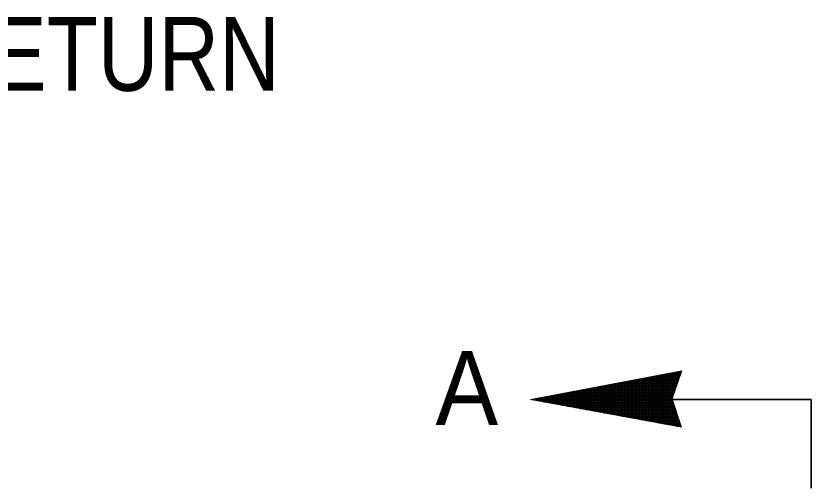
# Model space of a CAD drawing. Extents: x 85 to 536, y -19 to 324.
# Drawn here: x 204.39 to 225.94, y 101.08 to 113.88 of the extents above; entities that cross this region are included whole.
import ezdxf

# ---------------------------------------------------------------- set-up
doc = ezdxf.new("R2010")
doc.units = 0
doc.header["$LTSCALE"] = 0.6
doc.layers.add('1', color=7, linetype='Continuous', lineweight=13)

msp = doc.modelspace()

# ---------------------------------------------------------------- linework, layer by layer
at = {"layer": '1'}
for p, q in [((221.3696, 102.9222), (221.3696, 104.0533)), ((221.3996, 102.9167), (221.3996, 104.059)), ((221.4296, 102.9112), (221.4296, 104.0647)), ((221.4596, 102.9057), (221.4596, 104.0703)), ((222.3699, 104.073), (221.4736, 104.073)), ((221.4896, 102.9002), (221.4896, 104.076)), ((221.5196, 102.8947), (221.5196, 104.0817)), ((221.5496, 102.8892), (221.5496, 104.0874)), ((221.5796, 102.8838), (221.5796, 104.0931)), ((221.6096, 102.8783), (221.6096, 104.0988)), ((222.3803, 104.103), (221.6317, 104.103)), ((221.6396, 102.8728), (221.6396, 104.1045)), ((221.6696, 102.8673), (221.6696, 104.1102)), ((221.6996, 102.8618), (221.6996, 104.1159)), ((221.7296, 102.8563), (221.7296, 104.1216)), ((221.7596, 102.8508), (221.7596, 104.1273)), ((221.7896, 102.8453), (221.7896, 104.133)), ((222.3906, 104.133), (221.7898, 104.133)), ((221.8196, 102.8398), (221.8196, 104.1386)), ((221.8496, 102.8343), (221.8496, 104.1443)), ((221.8796, 102.8288), (221.8796, 104.15)), ((221.9096, 102.8233), (221.9096, 104.1557)), ((221.9396, 102.8178), (221.9396, 104.1614)), ((222.401, 104.163), (221.9479, 104.163)), ((221.9696, 102.8123), (221.9696, 104.1671)), ((221.9996, 102.8068), (221.9996, 104.1728)), ((222.0296, 102.8013), (222.0296, 104.1785)), ((222.0596, 102.7959), (222.0596, 104.1842)), ((222.0896, 102.7904), (222.0896, 104.1899)), ((222.4114, 104.193), (222.106, 104.193)), ((222.1196, 102.7849), (222.1196, 104.1956)), ((222.1496, 102.7794), (222.1496, 104.2013)), ((222.1796, 103.5223), (222.1796, 104.207)), ((222.2096, 103.6091), (222.2096, 104.2126)), ((222.2396, 103.6959), (222.2396, 104.2183)), ((222.4217, 104.223), (222.2642, 104.223)), ((222.2696, 103.7827), (222.2696, 104.224)), ((222.2996, 103.8695), (222.2996, 104.2297)), ((222.3296, 103.9563), (222.3296, 104.2354)), ((222.3596, 104.0432), (222.3596, 104.2411)), ((222.3896, 104.13), (222.3896, 104.2468)), ((222.4196, 104.2168), (222.4196, 104.2525)), ((222.4321, 104.253), (222.4223, 104.253)), ((220.2296, 103.131), (220.2296, 103.837)), ((220.2596, 103.1255), (220.2596, 103.8427)), ((220.2896, 103.12), (220.2896, 103.8483)), ((220.3196, 103.1145), (220.3196, 103.854)), ((220.3496, 103.109), (220.3496, 103.8597)), ((222.2973, 103.863), (220.3668, 103.863)), ((220.3796, 103.1035), (220.3796, 103.8654)), ((220.4096, 103.098), (220.4096, 103.8711)), ((220.4396, 103.0925), (220.4396, 103.8768)), ((220.4696, 103.087), (220.4696, 103.8825)), ((220.4996, 103.0815), (220.4996, 103.8882)), ((222.3077, 103.893), (220.525, 103.893)), ((220.5296, 103.076), (220.5296, 103.8939)), ((220.5596, 103.0705), (220.5596, 103.8996)), ((220.5896, 103.065), (220.5896, 103.9053)), ((220.6196, 103.0596), (220.6196, 103.911)), ((220.6496, 103.0541), (220.6496, 103.9167)), ((220.6796, 103.0486), (220.6796, 103.9223)), ((222.3181, 103.923), (220.6831, 103.923)), ((220.7096, 103.0431), (220.7096, 103.928)), ((220.7396, 103.0376), (220.7396, 103.9337)), ((220.7696, 103.0321), (220.7696, 103.9394)), ((220.7996, 103.0266), (220.7996, 103.9451)), ((220.8296, 103.0211), (220.8296, 103.9508)), ((222.3284, 103.953), (220.8412, 103.953)), ((220.8596, 103.0156), (220.8596, 103.9565)), ((220.8896, 103.0101), (220.8896, 103.9622)), ((220.9196, 103.0046), (220.9196, 103.9679)), ((220.9496, 102.9991), (220.9496, 103.9736)), ((220.9796, 102.9936), (220.9796, 103.9793)), ((222.3388, 103.983), (220.9993, 103.983)), ((221.0096, 102.9881), (221.0096, 103.985)), ((221.0396, 102.9826), (221.0396, 103.9907)), ((221.0696, 102.9771), (221.0696, 103.9963)), ((221.0996, 102.9717), (221.0996, 104.002)), ((221.1296, 102.9662), (221.1296, 104.0077)), ((222.3492, 104.013), (221.1574, 104.013)), ((221.1596, 102.9607), (221.1596, 104.0134)), ((221.1896, 102.9552), (221.1896, 104.0191)), ((221.2196, 102.9497), (221.2196, 104.0248)), ((221.2496, 102.9442), (221.2496, 104.0305)), ((221.2796, 102.9387), (221.2796, 104.0362)), ((221.3096, 102.9332), (221.3096, 104.0419)), ((222.3595, 104.043), (221.3155, 104.043)), ((221.3396, 102.9277), (221.3396, 104.0476)), ((219.0896, 103.3397), (219.0896, 103.6207)), ((222.2144, 103.623), (219.102, 103.623)), ((219.1196, 103.3342), (219.1196, 103.6263)), ((219.1496, 103.3287), (219.1496, 103.632)), ((219.1796, 103.3233), (219.1796, 103.6377)), ((219.2096, 103.3178), (219.2096, 103.6434)), ((219.2396, 103.3123), (219.2396, 103.6491)), ((222.2248, 103.653), (219.2601, 103.653)), ((219.2696, 103.3068), (219.2696, 103.6548)), ((219.2996, 103.3013), (219.2996, 103.6605)), ((219.3296, 103.2958), (219.3296, 103.6662)), ((219.3596, 103.2903), (219.3596, 103.6719)), ((219.3896, 103.2848), (219.3896, 103.6776)), ((222.2351, 103.683), (219.4182, 103.683)), ((219.4196, 103.2793), (219.4196, 103.6833)), ((219.4496, 103.2738), (219.4496, 103.689)), ((219.4796, 103.2683), (219.4796, 103.6947)), ((219.5096, 103.2628), (219.5096, 103.7003)), ((219.5396, 103.2573), (219.5396, 103.706)), ((219.5696, 103.2518), (219.5696, 103.7117)), ((222.2455, 103.713), (219.5763, 103.713)), ((219.5996, 103.2463), (219.5996, 103.7174)), ((219.6296, 103.2408), (219.6296, 103.7231)), ((219.6596, 103.2354), (219.6596, 103.7288)), ((219.6896, 103.2299), (219.6896, 103.7345)), ((219.7196, 103.2244), (219.7196, 103.7402)), ((222.2559, 103.743), (219.7344, 103.743)), ((219.7496, 103.2189), (219.7496, 103.7459)), ((219.7796, 103.2134), (219.7796, 103.7516)), ((219.8096, 103.2079), (219.8096, 103.7573)), ((219.8396, 103.2024), (219.8396, 103.763)), ((219.8696, 103.1969), (219.8696, 103.7687)), ((222.2662, 103.773), (219.8925, 103.773)), ((219.8996, 103.1914), (219.8996, 103.7743)), ((219.9296, 103.1859), (219.9296, 103.78)), ((219.9596, 103.1804), (219.9596, 103.7857)), ((219.9896, 103.1749), (219.9896, 103.7914)), ((220.0196, 103.1694), (220.0196, 103.7971)), ((220.0496, 103.1639), (220.0496, 103.8028)), ((222.2766, 103.803), (220.0506, 103.803)), ((220.0796, 103.1584), (220.0796, 103.8085)), ((220.1096, 103.1529), (220.1096, 103.8142)), ((220.1396, 103.1475), (220.1396, 103.8199)), ((220.1696, 103.142), (220.1696, 103.8256)), ((220.1996, 103.1365), (220.1996, 103.8313)), ((222.287, 103.833), (220.2087, 103.833)), ((218.3396, 103.4771), (218.3396, 103.4783)), ((222.1822, 103.473), (218.3619, 103.473)), ((218.3696, 103.4716), (218.3696, 103.484)), ((218.3996, 103.4661), (218.3996, 103.4897)), ((218.4296, 103.4606), (218.4296, 103.4954)), ((218.4596, 103.4551), (218.4596, 103.5011)), ((222.1729, 103.503), (218.4695, 103.503)), ((218.4896, 103.4496), (218.4896, 103.5068)), ((218.5196, 103.4441), (218.5196, 103.5125)), ((222.1921, 103.443), (218.5257, 103.443)), ((218.5496, 103.4386), (218.5496, 103.5182)), ((218.5796, 103.4331), (218.5796, 103.5239)), ((218.6096, 103.4276), (218.6096, 103.5296)), ((222.1833, 103.533), (218.6276, 103.533)), ((218.6396, 103.4221), (218.6396, 103.5353)), ((218.6696, 103.4166), (218.6696, 103.541)), ((222.202, 103.413), (218.6895, 103.413)), ((218.6996, 103.4112), (218.6996, 103.5467)), ((218.7296, 103.4057), (218.7296, 103.5523)), ((218.7596, 103.4002), (218.7596, 103.558)), ((222.1937, 103.563), (218.7858, 103.563)), ((218.7896, 103.3947), (218.7896, 103.5637)), ((218.8196, 103.3892), (218.8196, 103.5694)), ((218.8496, 103.3837), (218.8496, 103.5751)), ((218.8796, 103.3782), (218.8796, 103.5808)), ((218.8856, 103.4836), (218.8856, 103.4926)), ((218.9096, 103.3727), (218.9096, 103.5865)), ((218.9356, 103.4836), (218.9356, 103.5017)), ((218.9396, 103.3672), (218.9396, 103.5922)), ((222.204, 103.593), (218.9439, 103.593)), ((218.9696, 103.3617), (218.9696, 103.5979)), ((218.9856, 103.4836), (218.9856, 103.5107)), ((218.9996, 103.3562), (218.9996, 103.6036)), ((219.0296, 103.3507), (219.0296, 103.6093)), ((219.0596, 103.3452), (219.0596, 103.615)), ((222.1796, 102.7739), (222.1796, 103.4808)), ((222.212, 103.383), (218.8533, 103.383)), ((222.2219, 103.353), (219.0172, 103.353)), ((222.2318, 103.323), (219.181, 103.323)), ((222.2417, 103.293), (219.3448, 103.293)), ((222.2516, 103.263), (219.5086, 103.263)), ((222.2616, 103.233), (219.6725, 103.233)), ((222.2715, 103.203), (219.8363, 103.203)), ((222.2096, 102.7684), (222.2096, 103.3901)), ((222.2396, 102.7629), (222.2396, 103.2994)), ((222.2696, 102.7574), (222.2696, 103.2087)), ((222.2814, 103.173), (220.0001, 103.173)), ((222.2913, 103.143), (220.1639, 103.143)), ((222.3013, 103.113), (220.3277, 103.113)), ((222.3112, 103.083), (220.4916, 103.083)), ((222.3211, 103.053), (220.6554, 103.053)), ((222.331, 103.023), (220.8192, 103.023)), ((222.341, 102.993), (220.983, 102.993)), ((222.2996, 102.7519), (222.2996, 103.118)), ((222.3296, 102.7464), (222.3296, 103.0273)), ((222.3509, 102.963), (221.1469, 102.963)), ((222.3608, 102.933), (221.3107, 102.933)), ((222.3707, 102.903), (221.4745, 102.903)), ((222.3806, 102.873), (221.6383, 102.873)), ((222.3906, 102.843), (221.8021, 102.843)), ((222.4005, 102.813), (221.966, 102.813)), ((222.4104, 102.783), (222.1298, 102.783)), ((222.3596, 102.7409), (222.3596, 102.9366)), ((222.3896, 102.7354), (222.3896, 102.8459)), ((222.4203, 102.753), (222.2936, 102.753)), ((222.4196, 102.7299), (222.4196, 102.7552))]:
    msp.add_line(p, q, dxfattribs=at)
msp.add_lwpolyline([(222.4328, 104.255), (218.3362, 103.4777), (222.4285, 102.7283), (222.1726, 103.502)], close=True, dxfattribs=at)
at = {"layer": '1', "lineweight": 35}
msp.add_lwpolyline([(225.9365, 101.0808), (225.9365, 103.4808), (218.9727, 103.4808)], dxfattribs=at)

# ---------------------------------------------------------------- texts
at = {"layer": '1'}
for s, width, p in [('TYPICAL STREET RETURN', 0.85, (182.3629, 111.8454)), ('A', 0.95, (215.7636, 102.7937))]:
    msp.add_text(s, height=2, dxfattribs=dict(at, width=width)).set_placement(p)

doc.saveas('drawing.dxf')
